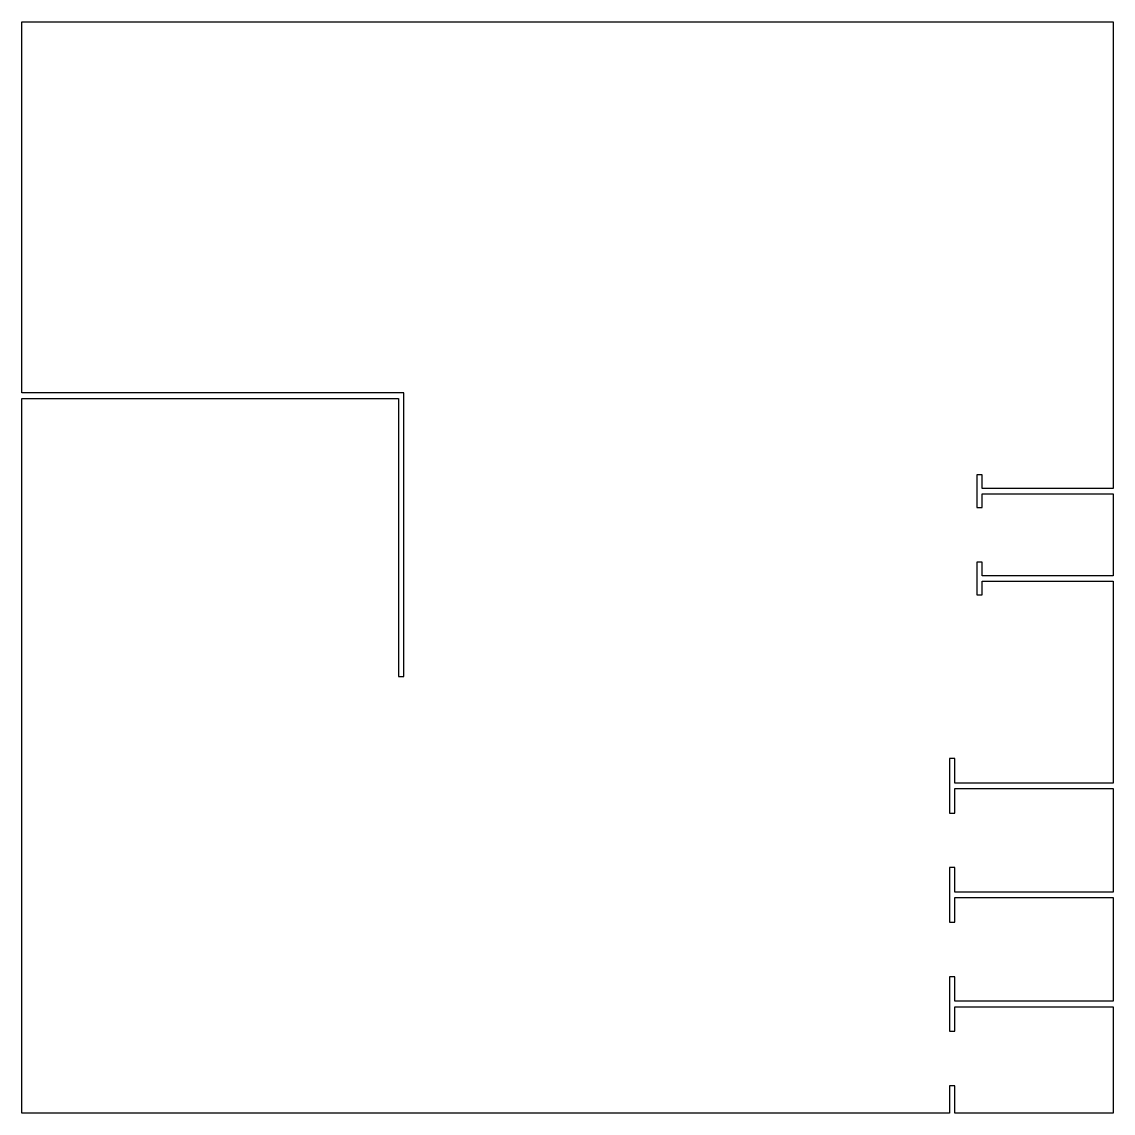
# Model space of a CAD drawing. Header units: millimetres. Extents: x 100 to 200, y -200 to -100.
import ezdxf

# ---------------------------------------------------------------- set-up
doc = ezdxf.new("R2010")
doc.units = ezdxf.units.MM

msp = doc.modelspace()

# ---------------------------------------------------------------- linework, layer by layer
for p, q in [((100, -134), (100, -100)), ((100, -100), (200, -100)), ((200, -100), (200, -142.75)), ((135, -134), (100, -134)), ((135, -160), (135, -134)), ((100, -200), (100, -134.5)), ((100, -134.5), (134.5, -134.5)), ((134.5, -134.5), (134.5, -160)), ((188, -141.5), (187.5, -141.5)), ((187.5, -141.5), (187.5, -144.5)), ((188, -142.75), (188, -141.5)), ((200, -142.75), (188, -142.75)), ((188, -144.5), (188, -143.25)), ((188, -143.25), (200, -143.25)), ((200, -143.25), (200, -150.75)), ((187.5, -144.5), (188, -144.5)), ((188, -149.5), (187.5, -149.5)), ((187.5, -149.5), (187.5, -152.5)), ((188, -150.75), (188, -149.5)), ((200, -150.75), (188, -150.75)), ((188, -152.5), (188, -151.25)), ((188, -151.25), (200, -151.25)), ((200, -151.25), (200, -169.75)), ((187.5, -152.5), (188, -152.5)), ((134.5, -160), (135, -160)), ((185.5, -167.5), (185, -167.5)), ((185, -167.5), (185, -172.5)), ((185.5, -169.75), (185.5, -167.5)), ((200, -169.75), (185.5, -169.75)), ((185.5, -172.5), (185.5, -170.25)), ((185.5, -170.25), (200, -170.25)), ((200, -170.25), (200, -179.75)), ((185, -172.5), (185.5, -172.5)), ((185.5, -177.5), (185, -177.5)), ((185, -177.5), (185, -182.5)), ((185.5, -179.75), (185.5, -177.5)), ((200, -179.75), (185.5, -179.75)), ((185.5, -182.5), (185.5, -180.25)), ((185.5, -180.25), (200, -180.25)), ((200, -180.25), (200, -189.75)), ((185, -182.5), (185.5, -182.5)), ((185.5, -187.5), (185, -187.5)), ((185, -187.5), (185, -192.5)), ((185.5, -189.75), (185.5, -187.5)), ((200, -189.75), (185.5, -189.75)), ((185.5, -192.5), (185.5, -190.25)), ((185.5, -190.25), (200, -190.25)), ((200, -190.25), (200, -200)), ((185, -192.5), (185.5, -192.5)), ((185.5, -197.5), (185, -197.5)), ((185, -197.5), (185, -200)), ((185.5, -200), (185.5, -197.5)), ((185, -200), (100, -200)), ((200, -200), (185.5, -200))]:
    msp.add_line(p, q)

doc.saveas('drawing.dxf')
